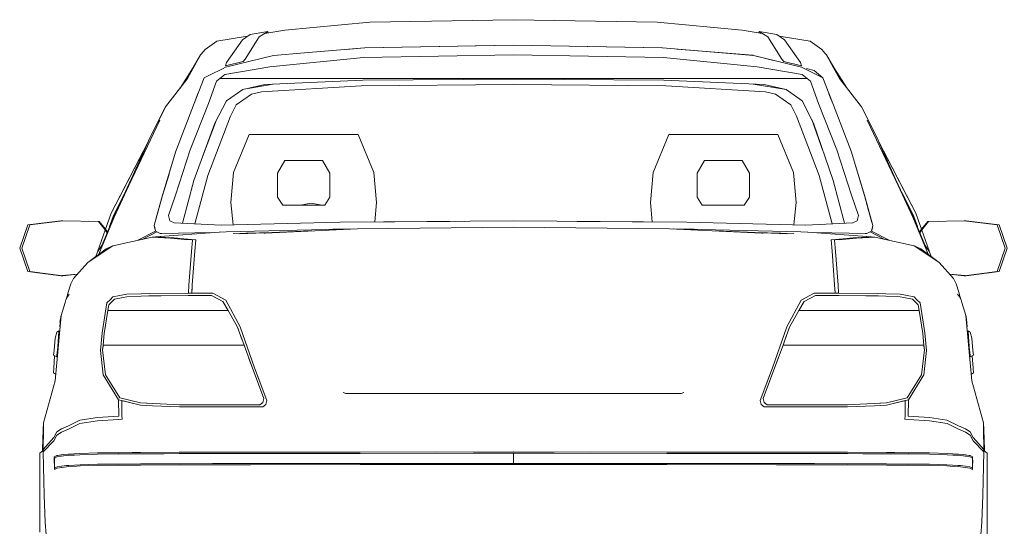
# Model space of a CAD drawing. Header units: metres. Extents: x 668617 to 675126, y 2286318 to 2293677.
# Drawn here: x 672143.717 to 672145.59, y 2287836.994 to 2287837.956 of the extents above; entities that cross this region are included whole.
import ezdxf

# ---------------------------------------------------------------- set-up
doc = ezdxf.new("R2010")
doc.units = ezdxf.units.M
doc.header["$MEASUREMENT"] = 0
doc.layers.add('29-AMBIENTACION', color=252, linetype='Continuous', lineweight=0)
doc.layers.add('DMTG_SECCIONES_VIALES', color=250, linetype='Continuous')

# ---------------------------------------------------------------- blocks, each defined once
blk = doc.blocks.new('A$C1159671A')
at = {"layer": '29-AMBIENTACION'}
for p, q in [((0.5025, 1.4273), (0.6638, 1.4422)), ((0.9362, 1.4471), (0.6638, 1.4422)), ((0.9362, 1.4471), (1.2086, 1.4422)), ((1.3699, 1.4273), (1.2086, 1.4422)), ((0.4703, 1.4247), (0.437, 1.4194)), ((0.4703, 1.4247), (0.4542, 1.4145)), ((0.4648, 1.4213), (0.5025, 1.4273)), ((0.471, 1.4223), (0.4703, 1.4247)), ((1.4076, 1.4213), (1.3699, 1.4273)), ((1.4014, 1.4223), (1.4021, 1.4247)), ((1.4021, 1.4247), (1.4354, 1.4194)), ((1.4021, 1.4247), (1.4182, 1.4145)), ((0.3737, 1.4066), (0.3517, 1.3906)), ((0.3737, 1.4066), (0.4321, 1.416)), ((0.392, 1.3659), (0.4226, 1.4093)), ((0.4226, 1.4093), (0.437, 1.4194)), ((0.4542, 1.4145), (0.4273, 1.3723)), ((1.4182, 1.4145), (1.4451, 1.3723)), ((1.4498, 1.4093), (1.4354, 1.4194)), ((1.4987, 1.4066), (1.4402, 1.416)), ((1.4804, 1.3659), (1.4498, 1.4093)), ((1.4987, 1.4066), (1.5207, 1.3906)), ((0.3517, 1.3906), (0.3442, 1.3819)), ((0.54, 1.3843), (0.6538, 1.3938)), ((0.6189, 1.3909), (0.6538, 1.3939)), ((0.9362, 1.3986), (0.6538, 1.3939)), ((0.7966, 1.3963), (0.6538, 1.3938)), ((0.6542, 1.3939), (0.6545, 1.3939)), ((0.9362, 1.3987), (0.6545, 1.3939)), ((0.9362, 1.3986), (0.8638, 1.3974)), ((0.9362, 1.3987), (1.2179, 1.3939)), ((0.9362, 1.3986), (1.2186, 1.3939)), ((0.9362, 1.3986), (1.0071, 1.3974)), ((1.0757, 1.3963), (1.2186, 1.3938)), ((1.2182, 1.3939), (1.2179, 1.3939)), ((1.3912, 1.3794), (1.2186, 1.3939)), ((1.3912, 1.3794), (1.2186, 1.3938)), ((1.3899, 1.3798), (1.246, 1.3916)), ((1.5207, 1.3906), (1.527, 1.3833)), ((1.5207, 1.3906), (1.5207, 1.3906)), ((0.318, 1.3355), (0.3428, 1.3803)), ((0.3286, 1.3563), (0.3428, 1.3803)), ((0.3442, 1.3819), (0.3428, 1.3803)), ((0.3903, 1.357), (0.4812, 1.3794)), ((0.4236, 1.3678), (0.3903, 1.3596)), ((0.4273, 1.3723), (0.4236, 1.3678)), ((0.4744, 1.3576), (0.6516, 1.3755)), ((0.4812, 1.3794), (0.54, 1.3843)), ((0.4812, 1.3794), (0.4812, 1.3794)), ((0.9362, 1.3808), (0.6516, 1.3755)), ((0.9362, 1.3808), (0.6516, 1.3755)), ((0.6516, 1.3755), (0.6516, 1.3755)), ((0.9362, 1.3808), (1.2208, 1.3755)), ((0.9362, 1.3808), (1.2208, 1.3755)), ((1.398, 1.3576), (1.2208, 1.3755)), ((1.2208, 1.3755), (1.2208, 1.3755)), ((1.3907, 1.3795), (1.3899, 1.3798)), ((1.3912, 1.3794), (1.4796, 1.3576)), ((1.3969, 1.378), (1.4293, 1.37)), ((1.4451, 1.3723), (1.4488, 1.3678)), ((1.4488, 1.3678), (1.4821, 1.3596)), ((1.5254, 1.3852), (1.5282, 1.3819)), ((1.5282, 1.3819), (1.5296, 1.3803)), ((1.5438, 1.3563), (1.5296, 1.3803)), ((1.543, 1.3561), (1.5296, 1.3803)), ((0.3286, 1.3563), (0.3041, 1.3176)), ((0.3286, 1.3563), (0.3122, 1.3281)), ((0.3598, 1.342), (0.3857, 1.3548)), ((0.3857, 1.3548), (0.3903, 1.357)), ((0.3857, 1.3548), (0.3857, 1.3548)), ((0.3857, 1.3548), (0.3857, 1.3548)), ((0.3857, 1.3548), (0.3857, 1.3548)), ((0.3889, 1.3435), (0.4744, 1.3576)), ((0.3903, 1.3596), (0.392, 1.3659)), ((0.3903, 1.357), (0.3903, 1.357)), ((0.4744, 1.3576), (0.4744, 1.3576)), ((1.4834, 1.3435), (1.398, 1.3576)), ((1.398, 1.3576), (1.398, 1.3576)), ((1.4821, 1.357), (1.4796, 1.3576)), ((1.4821, 1.3596), (1.4804, 1.3659)), ((1.5229, 1.3369), (1.4821, 1.357)), ((1.4821, 1.357), (1.4821, 1.357)), ((1.4821, 1.357), (1.4821, 1.357)), ((1.4821, 1.357), (1.4821, 1.357)), ((1.4916, 1.3547), (1.5062, 1.3511)), ((1.5062, 1.3511), (1.5229, 1.3369)), ((1.5432, 1.3557), (1.543, 1.3561)), ((1.5438, 1.3546), (1.5432, 1.3557)), ((1.5438, 1.3563), (1.5682, 1.3177)), ((1.5438, 1.3563), (1.5602, 1.3281)), ((1.5544, 1.3355), (1.5438, 1.3546)), ((0.2763, 1.2817), (0.318, 1.3355)), ((0.318, 1.3355), (0.318, 1.3355)), ((0.3495, 1.3369), (0.3295, 1.2848)), ((0.3495, 1.3369), (0.3483, 1.3337)), ((0.3495, 1.3369), (0.3598, 1.342)), ((0.3495, 1.3369), (0.3495, 1.3369)), ((0.373, 1.3306), (0.3579, 1.2884)), ((0.373, 1.3305), (0.3579, 1.2884)), ((0.3598, 1.342), (0.3598, 1.342)), ((0.3598, 1.342), (0.3598, 1.342)), ((0.3612, 1.3427), (0.3612, 1.3427)), ((0.3889, 1.3435), (0.373, 1.3306)), ((0.3889, 1.3434), (0.373, 1.3305)), ((0.3791, 1.3355), (0.9362, 1.3355)), ((0.3889, 1.3434), (0.3889, 1.3434)), ((0.6508, 1.3322), (0.465, 1.3242)), ((0.6508, 1.3322), (0.9362, 1.3343)), ((0.9362, 1.3355), (1.4933, 1.3355)), ((1.2215, 1.3322), (0.9362, 1.3343)), ((1.2215, 1.3322), (1.4113, 1.3242)), ((1.4834, 1.3435), (1.4994, 1.3306)), ((1.4835, 1.3434), (1.4834, 1.3434)), ((1.4835, 1.3434), (1.4994, 1.3305)), ((1.4994, 1.3306), (1.5145, 1.2884)), ((1.4994, 1.3305), (1.5145, 1.2884)), ((1.5229, 1.3369), (1.5429, 1.2848)), ((1.5961, 1.2817), (1.5544, 1.3355)), ((1.5544, 1.3355), (1.5544, 1.3355)), ((0.4228, 1.3145), (0.3923, 1.2934)), ((0.465, 1.3242), (0.4228, 1.3145)), ((0.4332, 1.3169), (0.4806, 1.3249)), ((0.4582, 1.3101), (0.6472, 1.322)), ((0.9362, 1.3243), (0.6472, 1.322)), ((0.6472, 1.322), (0.6472, 1.322)), ((0.6472, 1.322), (0.6472, 1.322)), ((0.9362, 1.3243), (1.2251, 1.322)), ((1.4141, 1.3101), (1.2251, 1.322)), ((1.2251, 1.322), (1.2252, 1.322)), ((1.2252, 1.322), (1.2252, 1.322)), ((1.4531, 1.3145), (1.3907, 1.3251)), ((1.4113, 1.3242), (1.4532, 1.3145)), ((1.4532, 1.3145), (1.4833, 1.2934)), ((0.3386, 1.3083), (0.3297, 1.2848)), ((0.3699, 1.2512), (0.3923, 1.2934)), ((0.3923, 1.2934), (0.3923, 1.2934)), ((0.4106, 1.2857), (0.4395, 1.3058)), ((0.4106, 1.2857), (0.4395, 1.3058)), ((0.4395, 1.3058), (0.4582, 1.3101)), ((0.4395, 1.3058), (0.4582, 1.3101)), ((0.4395, 1.3058), (0.4395, 1.3058)), ((0.4583, 1.3101), (0.4582, 1.3101)), ((1.4329, 1.3058), (1.4141, 1.3101)), ((1.4329, 1.3058), (1.4141, 1.3101)), ((1.4141, 1.3101), (1.4141, 1.3101)), ((1.4618, 1.2857), (1.4329, 1.3058)), ((1.4618, 1.2857), (1.4329, 1.3058)), ((1.4329, 1.3058), (1.4329, 1.3058)), ((1.5049, 1.2512), (1.4833, 1.2934)), ((1.4833, 1.2934), (1.4833, 1.2934)), ((1.5344, 1.3065), (1.5427, 1.2848)), ((1.5368, 1.3003), (1.5427, 1.2848)), ((0.2476, 1.2242), (0.2763, 1.2817)), ((0.2476, 1.2242), (0.2755, 1.2801)), ((0.2763, 1.2817), (0.2763, 1.2817)), ((0.2975, 1.2013), (0.3297, 1.2848)), ((0.3579, 1.2884), (0.3229, 1.2005)), ((0.3295, 1.2848), (0.3295, 1.2847)), ((0.4106, 1.2857), (0.3994, 1.2644)), ((0.4106, 1.2857), (0.3994, 1.2644)), ((1.4618, 1.2857), (1.473, 1.2644)), ((1.4618, 1.2857), (1.473, 1.2644)), ((1.5145, 1.2884), (1.5495, 1.2005)), ((1.5762, 1.198), (1.5427, 1.2848)), ((1.5762, 1.198), (1.5427, 1.2848)), ((1.5427, 1.2847), (1.5427, 1.2848)), ((1.5429, 1.2848), (1.5429, 1.2847)), ((1.6248, 1.2242), (1.5961, 1.2817)), ((1.6248, 1.2242), (1.5961, 1.2817)), ((0.207, 1.133), (0.2659, 1.2568)), ((0.2659, 1.2568), (0.2659, 1.2568)), ((0.3463, 1.1871), (0.3732, 1.2574)), ((0.3994, 1.2644), (0.3567, 1.1519)), ((0.3994, 1.2644), (0.3567, 1.1519)), ((0.3994, 1.2644), (0.3994, 1.2644)), ((1.473, 1.2644), (1.5157, 1.1519)), ((1.473, 1.2644), (1.5157, 1.1519)), ((1.473, 1.2644), (1.473, 1.2644)), ((1.5197, 1.2074), (1.5016, 1.2576)), ((1.5016, 1.2576), (1.5016, 1.2576)), ((1.6654, 1.133), (1.6065, 1.2568)), ((1.6065, 1.2568), (1.6065, 1.2568)), ((0.3298, 1.1422), (0.3698, 1.2511)), ((0.3698, 1.2511), (0.3699, 1.2512)), ((1.5425, 1.1422), (1.5049, 1.2512)), ((0.2476, 1.2242), (0.2091, 1.1375)), ((0.2476, 1.2242), (0.2094, 1.1381)), ((0.2115, 1.1445), (0.2476, 1.2242)), ((0.4054, 1.1575), (0.4351, 1.2295)), ((0.4351, 1.2295), (0.6419, 1.2295)), ((0.6419, 1.2295), (0.6716, 1.1575)), ((1.2008, 1.1575), (1.2305, 1.2295)), ((1.2305, 1.2295), (1.4373, 1.2295)), ((1.4373, 1.2295), (1.467, 1.1575)), ((1.6248, 1.2242), (1.6567, 1.1523)), ((1.6248, 1.2242), (1.663, 1.1381)), ((1.6248, 1.2242), (1.6633, 1.1375)), ((1.6608, 1.1445), (1.6248, 1.2241)), ((0.2436, 1.2155), (0.1732, 1.0803)), ((0.2433, 1.2147), (0.212, 1.1547)), ((0.2434, 1.215), (0.2222, 1.1742)), ((0.2433, 1.2148), (0.2433, 1.2147)), ((0.2951, 1.1147), (0.3229, 1.2005)), ((0.2952, 1.1147), (0.3229, 1.2005)), ((0.2975, 1.2013), (0.2962, 1.198)), ((1.5221, 1.2006), (1.5197, 1.2074)), ((1.5772, 1.1147), (1.5495, 1.2005)), ((1.5772, 1.1147), (1.5495, 1.2005)), ((1.6287, 1.2155), (1.6992, 1.0803)), ((1.6289, 1.215), (1.6502, 1.1742)), ((1.6291, 1.2148), (1.6291, 1.2147)), ((1.6291, 1.2147), (1.6604, 1.1547)), ((0.2705, 1.114), (0.2962, 1.198)), ((0.2713, 1.1164), (0.2962, 1.198)), ((0.2962, 1.198), (0.2962, 1.198)), ((0.5027, 1.18), (0.4888, 1.1562)), ((0.5027, 1.18), (0.5743, 1.18)), ((0.5882, 1.1562), (0.5743, 1.18)), ((1.2842, 1.1562), (1.2981, 1.18)), ((1.2981, 1.18), (1.3697, 1.18)), ((1.3836, 1.1562), (1.3697, 1.18)), ((1.6019, 1.114), (1.5762, 1.198)), ((1.6019, 1.114), (1.5762, 1.198)), ((1.5762, 1.198), (1.5762, 1.198)), ((1.6018, 1.1141), (1.5782, 1.1913)), ((0.2217, 1.1659), (0.2214, 1.1653)), ((0.2217, 1.1659), (0.2218, 1.1661)), ((1.6507, 1.1658), (1.6506, 1.166)), ((1.6507, 1.1658), (1.651, 1.1653)), ((0.2118, 1.1543), (0.1731, 1.0801)), ((0.2115, 1.1445), (0.1782, 1.0734)), ((0.212, 1.1547), (0.2118, 1.1543)), ((0.2834, 1.1541), (0.2705, 1.114)), ((0.2826, 1.1534), (0.2829, 1.1545)), ((0.3299, 1.1423), (0.3084, 1.0611)), ((0.3298, 1.1422), (0.3298, 1.1422)), ((0.3321, 1.0599), (0.3567, 1.1519)), ((0.3322, 1.0599), (0.3567, 1.1519)), ((0.4054, 1.1575), (0.4004, 1.1007)), ((0.4888, 1.1562), (0.4888, 1.1104)), ((0.5882, 1.1562), (0.5882, 1.1104)), ((0.6716, 1.1575), (0.6766, 1.1007)), ((1.2008, 1.1575), (1.1958, 1.1007)), ((1.2842, 1.1104), (1.2842, 1.1562)), ((1.3836, 1.1104), (1.3836, 1.1562)), ((1.472, 1.1007), (1.467, 1.1575)), ((1.5402, 1.0599), (1.5157, 1.1519)), ((1.5402, 1.0599), (1.5157, 1.1519)), ((1.5425, 1.1422), (1.5425, 1.1423)), ((1.564, 1.0611), (1.5425, 1.1422)), ((1.5425, 1.1422), (1.5425, 1.1422)), ((1.6604, 1.1547), (1.6606, 1.1543)), ((1.6606, 1.1543), (1.6993, 1.0801)), ((1.6608, 1.1445), (1.6942, 1.0734)), ((0.207, 1.133), (0.1792, 1.0728)), ((0.2102, 1.1399), (0.2103, 1.1402)), ((0.2106, 1.1409), (0.2105, 1.1406)), ((1.6618, 1.1409), (1.6619, 1.1406)), ((1.6622, 1.1399), (1.6621, 1.1402)), ((1.6654, 1.133), (1.6932, 1.0728)), ((0.1994, 1.1186), (0.1769, 1.074)), ((0.1769, 1.074), (0.1988, 1.1174)), ((0.255, 1.0568), (0.2706, 1.1141)), ((0.2705, 1.114), (0.255, 1.0567)), ((0.2589, 1.0713), (0.2705, 1.114)), ((0.2706, 1.1141), (0.2712, 1.1163)), ((0.2951, 1.1147), (0.2822, 1.0756)), ((0.2952, 1.1147), (0.2822, 1.0756)), ((0.4987, 1.0955), (0.4888, 1.1104)), ((0.5882, 1.1104), (0.5783, 1.0955)), ((1.2842, 1.1104), (1.2941, 1.0955)), ((1.3836, 1.1104), (1.3737, 1.0955)), ((1.5772, 1.1147), (1.5902, 1.0756)), ((1.5772, 1.1147), (1.5902, 1.0756)), ((1.6174, 1.0568), (1.6018, 1.1141)), ((1.6019, 1.114), (1.6096, 1.0853)), ((1.6019, 1.114), (1.6158, 1.0628)), ((1.673, 1.1186), (1.6955, 1.074)), ((1.6955, 1.074), (1.6736, 1.1174)), ((0.1761, 1.071), (0.1903, 1.0993)), ((0.4004, 1.1007), (0.4045, 1.0582)), ((0.4987, 1.0955), (0.5783, 1.0955)), ((0.5525, 1.0991), (0.5325, 1.0955)), ((0.5525, 1.0991), (0.5725, 1.0955)), ((0.6731, 1.0638), (0.6766, 1.1007)), ((1.1958, 1.1007), (1.1993, 1.0638)), ((1.2941, 1.0955), (1.3737, 1.0955)), ((1.4679, 1.0582), (1.472, 1.1007)), ((1.6963, 1.071), (1.6821, 1.0993)), ((0.1473, 1.0069), (0.1731, 1.0801)), ((0.1475, 1.0072), (0.1733, 1.0803)), ((0.1502, 1.0024), (0.1792, 1.0728)), ((0.1611, 1.0322), (0.1782, 1.0734)), ((0.1769, 1.074), (0.1703, 1.0544)), ((0.1769, 1.074), (0.1704, 1.0548)), ((0.1754, 1.0685), (0.1727, 1.0603)), ((0.1731, 1.0801), (0.1731, 1.0801)), ((0.1732, 1.0803), (0.1732, 1.0803)), ((0.1742, 1.0652), (0.1761, 1.071)), ((0.1822, 1.0819), (0.1754, 1.0685)), ((0.1761, 1.071), (0.1761, 1.071)), ((0.1812, 1.0771), (0.1792, 1.0728)), ((0.1822, 1.0819), (0.1823, 1.0821)), ((0.2844, 1.0658), (0.2822, 1.0756)), ((1.588, 1.0658), (1.5902, 1.0756)), ((1.6902, 1.0819), (1.6901, 1.0821)), ((1.6902, 1.0819), (1.6969, 1.0685)), ((1.6932, 1.0728), (1.6912, 1.0771)), ((1.6932, 1.0728), (1.7222, 1.0024)), ((1.7113, 1.0322), (1.6942, 1.0734)), ((1.6955, 1.074), (1.7021, 1.0544)), ((1.6955, 1.074), (1.7019, 1.0548)), ((1.6963, 1.071), (1.6963, 1.071)), ((1.6982, 1.0652), (1.6963, 1.071)), ((1.6969, 1.0685), (1.6997, 1.0603)), ((1.7249, 1.0072), (1.6991, 1.0803)), ((1.6992, 1.0803), (1.6992, 1.0803)), ((1.7251, 1.0069), (1.6993, 1.0801)), ((1.6993, 1.0801), (1.6993, 1.0801)), ((0.0155, 1.0581), (0, 1.0137)), ((0.0194, 1.0581), (0.0038, 1.0138)), ((0.0194, 1.0581), (0.0038, 1.0137)), ((0.0778, 1.066), (0.0155, 1.0581)), ((0.0817, 1.066), (0.0194, 1.0581)), ((0.0817, 1.066), (0.0778, 1.066)), ((0.1492, 1.0646), (0.0817, 1.066)), ((0.0817, 1.066), (0.0817, 1.066)), ((0.1311, 1.065), (0.1506, 1.0646)), ((0.1492, 1.0646), (0.162, 1.0485)), ((0.1492, 1.0646), (0.162, 1.0485)), ((0.1492, 1.0646), (0.1492, 1.0646)), ((0.1506, 1.0646), (0.1624, 1.0497)), ((0.1625, 1.0497), (0.1661, 1.0451)), ((0.1717, 1.0579), (0.174, 1.0646)), ((0.1727, 1.0602), (0.1727, 1.0603)), ((0.174, 1.0646), (0.1742, 1.0652)), ((0.2573, 1.046), (0.255, 1.0568)), ((0.255, 1.0567), (0.2572, 1.0459)), ((0.2572, 1.0459), (0.2552, 1.0555)), ((0.2572, 1.0459), (0.2552, 1.0555)), ((0.2844, 1.0658), (0.2929, 1.0618)), ((0.2844, 1.0658), (0.2929, 1.0618)), ((0.2929, 1.0618), (0.3816, 1.0576)), ((0.2929, 1.0618), (0.2929, 1.0618)), ((0.6076, 1.0633), (0.3816, 1.0576)), ((0.6076, 1.0633), (0.3817, 1.0576)), ((0.3917, 1.0446), (0.6068, 1.0502)), ((0.6402, 1.0507), (0.4653, 1.0424)), ((0.6063, 1.0502), (0.5938, 1.0498)), ((0.6067, 1.0502), (0.6051, 1.0501)), ((0.6325, 1.0503), (0.6063, 1.0502)), ((0.6067, 1.0502), (0.6063, 1.0502)), ((0.6067, 1.0502), (0.6063, 1.0502)), ((0.6067, 1.0502), (0.632, 1.0503)), ((0.6068, 1.0502), (0.6067, 1.0502)), ((0.9362, 1.0656), (0.6076, 1.0633)), ((0.8157, 1.0647), (0.6076, 1.0633)), ((0.6094, 1.0502), (0.6112, 1.0502)), ((0.6321, 1.0503), (0.632, 1.0503)), ((0.9362, 1.0534), (0.6402, 1.0507)), ((0.9362, 1.0656), (1.2648, 1.0633)), ((0.9362, 1.0534), (1.2322, 1.0507)), ((1.0567, 1.0647), (1.2648, 1.0633)), ((1.2322, 1.0507), (1.407, 1.0424)), ((1.2398, 1.0503), (1.2661, 1.0502)), ((1.2403, 1.0503), (1.2404, 1.0503)), ((1.2404, 1.0503), (1.2656, 1.0502)), ((1.2611, 1.0502), (1.263, 1.0502)), ((1.2648, 1.0633), (1.4907, 1.0576)), ((1.2648, 1.0633), (1.4907, 1.0576)), ((1.4807, 1.0446), (1.2656, 1.0502)), ((1.2661, 1.0502), (1.2656, 1.0502)), ((1.2672, 1.0501), (1.2656, 1.0502)), ((1.2656, 1.0502), (1.2656, 1.0502)), ((1.2661, 1.0502), (1.2788, 1.0498)), ((1.5795, 1.0618), (1.4907, 1.0576)), ((1.588, 1.0658), (1.5795, 1.0618)), ((1.588, 1.0658), (1.5795, 1.0618)), ((1.5795, 1.0618), (1.5795, 1.0618)), ((1.6151, 1.0459), (1.616, 1.0501)), ((1.616, 1.0501), (1.6151, 1.0459)), ((1.6174, 1.0567), (1.6152, 1.0459)), ((1.616, 1.0501), (1.6174, 1.0568)), ((1.6174, 1.0568), (1.6174, 1.0567)), ((1.6984, 1.0646), (1.6982, 1.0652)), ((1.7007, 1.0579), (1.6984, 1.0646)), ((1.6997, 1.0602), (1.6997, 1.0603)), ((1.7099, 1.0497), (1.7063, 1.0451)), ((1.7218, 1.0646), (1.71, 1.0497)), ((1.7232, 1.0646), (1.7104, 1.0485)), ((1.7232, 1.0646), (1.7104, 1.0485)), ((1.7413, 1.065), (1.7218, 1.0646)), ((1.7232, 1.0646), (1.7907, 1.066)), ((1.7232, 1.0646), (1.7232, 1.0646)), ((1.7907, 1.066), (1.853, 1.0581)), ((1.7907, 1.066), (1.7946, 1.066)), ((1.7907, 1.066), (1.7907, 1.066)), ((1.7946, 1.066), (1.8568, 1.0581)), ((1.853, 1.0581), (1.8686, 1.0138)), ((1.853, 1.0581), (1.8686, 1.0137)), ((1.8568, 1.0581), (1.8724, 1.0137)), ((0.1502, 1.0024), (0.1647, 1.0377)), ((0.1611, 1.0322), (0.1556, 1.0191)), ((0.162, 1.0485), (0.1647, 1.0451)), ((0.162, 1.0484), (0.1647, 1.0451)), ((0.1647, 1.0451), (0.1652, 1.0422)), ((0.1647, 1.0451), (0.1652, 1.0422)), ((0.1661, 1.0451), (0.1662, 1.0447)), ((0.251, 1.035), (0.1766, 1.018)), ((0.2572, 1.0459), (0.2229, 1.0286)), ((0.2319, 1.0306), (0.2597, 1.0447)), ((0.2597, 1.0447), (0.2319, 1.0306)), ((0.251, 1.035), (0.2574, 1.0356)), ((0.251, 1.035), (0.2858, 1.0327)), ((0.2661, 1.0416), (0.2572, 1.0459)), ((0.2572, 1.0459), (0.2661, 1.0416)), ((0.2597, 1.0447), (0.2572, 1.0459)), ((0.2572, 1.0459), (0.2572, 1.0459)), ((0.2661, 1.0416), (0.2573, 1.046)), ((0.2574, 1.0356), (0.3784, 1.0442)), ((0.2871, 1.0337), (0.2574, 1.0356)), ((0.2597, 1.0447), (0.266, 1.0416)), ((0.2661, 1.0416), (0.266, 1.0416)), ((0.2696, 1.0417), (0.2661, 1.0416)), ((0.2696, 1.0417), (0.3634, 1.0436)), ((0.2921, 1.0334), (0.2818, 1.034)), ((0.2858, 1.0327), (0.3122, 1.0305)), ((0.2858, 1.0327), (0.2858, 1.0327)), ((0.2991, 1.0328), (0.2921, 1.0334)), ((0.3185, 1.0312), (0.2964, 1.033)), ((0.3122, 1.0305), (0.326, 1.0294)), ((0.3324, 1.03), (0.3185, 1.0312)), ((0.3322, 1.0082), (0.3338, 1.0299)), ((0.3338, 1.0299), (0.3324, 1.03)), ((0.3784, 1.0442), (0.3779, 1.0442)), ((0.3786, 1.0442), (0.3784, 1.0442)), ((0.3784, 1.0442), (0.3784, 1.0442)), ((0.3917, 1.0446), (0.3786, 1.0442)), ((0.4794, 1.0436), (0.4044, 1.0417)), ((0.5535, 1.0466), (0.4175, 1.0411)), ((0.4653, 1.0424), (0.4633, 1.0422)), ((1.3189, 1.0466), (1.4549, 1.0411)), ((1.393, 1.0436), (1.468, 1.0417)), ((1.407, 1.0424), (1.409, 1.0422)), ((1.469, 1.0417), (1.469, 1.0417)), ((1.4807, 1.0446), (1.4938, 1.0442)), ((1.494, 1.0442), (1.4938, 1.0442)), ((1.6149, 1.0356), (1.494, 1.0442)), ((1.4944, 1.0442), (1.494, 1.0442)), ((1.494, 1.0442), (1.494, 1.0442)), ((1.6063, 1.0416), (1.5064, 1.0436)), ((1.5385, 1.0299), (1.54, 1.03)), ((1.5402, 1.0082), (1.5385, 1.0299)), ((1.54, 1.03), (1.5539, 1.0312)), ((1.5602, 1.0305), (1.5464, 1.0294)), ((1.5539, 1.0312), (1.576, 1.033)), ((1.5866, 1.0327), (1.5602, 1.0305)), ((1.5733, 1.0328), (1.5802, 1.0334)), ((1.5802, 1.0334), (1.5906, 1.034)), ((1.5852, 1.0337), (1.615, 1.0356)), ((1.6214, 1.035), (1.5866, 1.0327)), ((1.5866, 1.0327), (1.5866, 1.0327)), ((1.6063, 1.0416), (1.6027, 1.0417)), ((1.6063, 1.0416), (1.6151, 1.046)), ((1.6063, 1.0416), (1.6151, 1.0459)), ((1.6151, 1.0459), (1.6063, 1.0416)), ((1.6127, 1.0447), (1.6063, 1.0416)), ((1.6063, 1.0416), (1.6063, 1.0416)), ((1.6127, 1.0447), (1.6152, 1.0459)), ((1.6404, 1.0306), (1.6127, 1.0447)), ((1.6127, 1.0447), (1.6404, 1.0306)), ((1.6214, 1.035), (1.615, 1.0356)), ((1.6152, 1.0459), (1.6495, 1.0286)), ((1.6152, 1.0459), (1.6152, 1.0459)), ((1.6214, 1.035), (1.6958, 1.018)), ((1.7063, 1.0451), (1.7061, 1.0447)), ((1.7077, 1.0451), (1.7072, 1.0422)), ((1.7077, 1.0451), (1.7072, 1.0422)), ((1.7222, 1.0024), (1.7076, 1.0377)), ((1.7103, 1.0485), (1.7077, 1.0451)), ((1.7103, 1.0484), (1.7077, 1.0451)), ((1.7113, 1.0322), (1.7168, 1.0191)), ((0.0155, 0.9694), (0, 1.0137)), ((0.0194, 0.9694), (0.0038, 1.0138)), ((0.0194, 0.9694), (0.0038, 1.0137)), ((0.1293, 0.9867), (0.1641, 1.0129)), ((0.1393, 0.9939), (0.1766, 1.018)), ((0.1556, 1.0191), (0.1473, 1.0069)), ((0.1766, 1.018), (0.1641, 1.0129)), ((0.3275, 1.0292), (0.3258, 1.0075)), ((0.326, 1.0294), (0.3275, 1.0292)), ((1.5464, 1.0294), (1.5449, 1.0292)), ((1.5449, 1.0292), (1.5466, 1.0075)), ((1.7331, 0.9939), (1.6958, 1.018)), ((1.6958, 1.018), (1.7083, 1.0129)), ((1.7431, 0.9867), (1.7083, 1.0129)), ((1.7168, 1.0191), (1.7251, 1.0069)), ((1.853, 0.9694), (1.8686, 1.0138)), ((1.853, 0.9694), (1.8686, 1.0137)), ((1.8568, 0.9694), (1.8724, 1.0137)), ((0.1293, 0.9867), (0.1393, 0.9939)), ((0.1441, 0.9978), (0.1473, 1.0069)), ((0.3258, 1.0075), (0.3209, 0.9439)), ((0.3272, 0.9445), (0.3322, 1.0082)), ((1.5451, 0.9445), (1.5402, 1.0082)), ((1.5466, 1.0075), (1.5515, 0.9439)), ((1.7283, 0.9978), (1.7251, 1.0069)), ((1.7431, 0.9867), (1.7331, 0.9939)), ((0.102, 0.9566), (0.1293, 0.9867)), ((1.7704, 0.9566), (1.7431, 0.9867)), ((0.0778, 0.9616), (0.0155, 0.9694)), ((0.0817, 0.9616), (0.0194, 0.9694)), ((0.0817, 0.9616), (0.0778, 0.9616)), ((0.08, 0.9618), (0.1094, 0.9647)), ((0.1091, 0.9644), (0.0817, 0.9616)), ((0.0817, 0.9616), (0.0817, 0.9616)), ((0.097, 0.9465), (0.102, 0.9566)), ((0.1, 0.9635), (0.109, 0.9643)), ((0.1091, 0.9644), (0.1091, 0.9644)), ((1.7924, 0.9618), (1.763, 0.9647)), ((1.7632, 0.9644), (1.7907, 0.9616)), ((1.7632, 0.9644), (1.7632, 0.9644)), ((1.7724, 0.9635), (1.7634, 0.9643)), ((1.7754, 0.9465), (1.7704, 0.9566)), ((1.7907, 0.9616), (1.853, 0.9694)), ((1.7907, 0.9616), (1.7946, 0.9616)), ((1.7907, 0.9616), (1.7907, 0.9616)), ((1.7946, 0.9616), (1.8568, 0.9694)), ((0.0921, 0.9307), (0.097, 0.9465)), ((0.3209, 0.9439), (0.3197, 0.9284)), ((0.3272, 0.9445), (0.3262, 0.9284)), ((0.3262, 0.9284), (0.3269, 0.9385)), ((1.5451, 0.9445), (1.5462, 0.9284)), ((1.5462, 0.9284), (1.5455, 0.9385)), ((1.5515, 0.9439), (1.5527, 0.9284)), ((1.7803, 0.9307), (1.7754, 0.9465)), ((0.0875, 0.9158), (0.0904, 0.9215)), ((0.0879, 0.9165), (0.0904, 0.9248)), ((0.0904, 0.9244), (0.0882, 0.9172)), ((0.0902, 0.9212), (0.0904, 0.9244)), ((0.094, 0.9265), (0.0904, 0.9215)), ((0.0904, 0.9248), (0.0906, 0.9258)), ((0.0904, 0.9248), (0.0904, 0.9247)), ((0.0904, 0.9248), (0.0904, 0.9248)), ((0.0904, 0.9247), (0.0907, 0.9219)), ((0.0906, 0.9219), (0.0904, 0.9244)), ((0.0906, 0.9258), (0.0921, 0.9307)), ((0.1718, 0.9166), (0.1767, 0.9215)), ((0.1767, 0.9215), (0.1899, 0.9241)), ((0.1767, 0.9215), (0.1767, 0.9215)), ((0.1798, 0.9174), (0.1962, 0.9205)), ((0.1899, 0.9241), (0.1931, 0.9247)), ((0.1899, 0.9241), (0.1899, 0.9241)), ((0.1931, 0.9247), (0.2032, 0.9267)), ((0.1962, 0.9205), (0.2028, 0.9218)), ((0.2028, 0.9218), (0.2301, 0.9227)), ((0.2032, 0.9267), (0.2302, 0.9273)), ((0.2301, 0.9227), (0.2448, 0.9232)), ((0.2302, 0.9273), (0.2451, 0.9276)), ((0.2679, 0.9234), (0.2448, 0.9232)), ((0.2448, 0.9232), (0.2448, 0.9232)), ((0.3197, 0.9284), (0.2451, 0.9276)), ((0.2451, 0.9276), (0.2451, 0.9276)), ((0.3193, 0.9239), (0.2679, 0.9234)), ((0.3194, 0.9239), (0.3193, 0.9239)), ((0.3635, 0.9243), (0.3194, 0.9239)), ((0.3634, 0.9243), (0.3194, 0.9239)), ((0.3661, 0.9288), (0.3197, 0.9284)), ((0.3197, 0.9284), (0.3262, 0.9284)), ((0.3661, 0.9288), (0.3262, 0.9284)), ((0.3852, 0.9129), (0.3634, 0.9243)), ((0.3852, 0.9129), (0.3635, 0.9243)), ((0.3905, 0.915), (0.3661, 0.9288)), ((0.3895, 0.9156), (0.3661, 0.9288)), ((1.4819, 0.915), (1.5063, 0.9288)), ((1.4828, 0.9156), (1.5063, 0.9288)), ((1.4872, 0.9129), (1.5089, 0.9243)), ((1.4872, 0.9129), (1.5089, 0.9243)), ((1.5063, 0.9288), (1.5462, 0.9284)), ((1.5063, 0.9288), (1.5527, 0.9284)), ((1.5089, 0.9243), (1.553, 0.9239)), ((1.5089, 0.9243), (1.553, 0.9239)), ((1.5527, 0.9284), (1.5462, 0.9284)), ((1.5527, 0.9284), (1.6273, 0.9276)), ((1.553, 0.9239), (1.5531, 0.9239)), ((1.5531, 0.9239), (1.6045, 0.9234)), ((1.6045, 0.9234), (1.6276, 0.9232)), ((1.6422, 0.9273), (1.6273, 0.9276)), ((1.6273, 0.9276), (1.6273, 0.9276)), ((1.6423, 0.9227), (1.6276, 0.9232)), ((1.6276, 0.9232), (1.6276, 0.9232)), ((1.6692, 0.9267), (1.6422, 0.9273)), ((1.6695, 0.9218), (1.6423, 0.9227)), ((1.6793, 0.9247), (1.6692, 0.9267)), ((1.6761, 0.9205), (1.6695, 0.9218)), ((1.6926, 0.9174), (1.6761, 0.9205)), ((1.6824, 0.9241), (1.6793, 0.9247)), ((1.6956, 0.9215), (1.6824, 0.9241)), ((1.6824, 0.9241), (1.6824, 0.9241)), ((1.7005, 0.9166), (1.6956, 0.9215)), ((1.6956, 0.9215), (1.6956, 0.9215)), ((1.7783, 0.9265), (1.782, 0.9215)), ((1.7818, 0.9258), (1.7803, 0.9307)), ((1.782, 0.9247), (1.7817, 0.9219)), ((1.7817, 0.9219), (1.782, 0.9244)), ((1.782, 0.9248), (1.7818, 0.9258)), ((1.7845, 0.9165), (1.782, 0.9248)), ((1.782, 0.9248), (1.782, 0.9247)), ((1.782, 0.9248), (1.782, 0.9248)), ((1.7822, 0.9212), (1.782, 0.9244)), ((1.782, 0.9244), (1.7842, 0.9172)), ((1.7849, 0.9158), (1.782, 0.9215)), ((0.086, 0.9109), (0.0783, 0.8859)), ((0.0875, 0.9158), (0.086, 0.9109)), ((0.1654, 0.9101), (0.1562, 0.8534)), ((0.1654, 0.9101), (0.1562, 0.8534)), ((0.1654, 0.9101), (0.1718, 0.9166)), ((0.1654, 0.9101), (0.1718, 0.9166)), ((0.1689, 0.9064), (0.1671, 0.8957)), ((0.1688, 0.9064), (0.1677, 0.8994)), ((0.1798, 0.9174), (0.1688, 0.9064)), ((0.1798, 0.9174), (0.1689, 0.9064)), ((0.1718, 0.9166), (0.1718, 0.9166)), ((0.1798, 0.9174), (0.1798, 0.9174)), ((0.395, 0.8957), (0.3852, 0.9129)), ((0.3949, 0.8957), (0.3852, 0.9129)), ((0.4179, 0.8645), (0.3905, 0.915)), ((0.4179, 0.8644), (0.3905, 0.915)), ((1.4545, 0.8645), (1.4819, 0.915)), ((1.4545, 0.8644), (1.4819, 0.915)), ((1.4774, 0.8957), (1.4872, 0.9129)), ((1.4774, 0.8957), (1.4872, 0.9129)), ((1.6926, 0.9174), (1.7036, 0.9064)), ((1.6926, 0.9174), (1.6926, 0.9174)), ((1.6926, 0.9174), (1.7035, 0.9064)), ((1.707, 0.9101), (1.7005, 0.9166)), ((1.707, 0.9101), (1.7006, 0.9166)), ((1.7006, 0.9166), (1.7006, 0.9166)), ((1.7035, 0.9064), (1.7053, 0.8957)), ((1.7036, 0.9064), (1.7047, 0.8994)), ((1.707, 0.9101), (1.7162, 0.8534)), ((1.707, 0.9101), (1.7161, 0.8534)), ((1.7849, 0.9158), (1.7864, 0.9109)), ((1.7864, 0.9109), (1.7941, 0.8859)), ((0.0783, 0.8859), (0.0669, 0.7625)), ((0.078, 0.8843), (0.0763, 0.8646)), ((0.0763, 0.8734), (0.0779, 0.8833)), ((0.078, 0.8843), (0.0783, 0.8859)), ((0.0781, 0.8844), (0.078, 0.8843)), ((0.16, 0.8519), (0.1671, 0.8957)), ((0.16, 0.8519), (0.1671, 0.8957)), ((0.1671, 0.8957), (0.2008, 0.8957)), ((0.1671, 0.8957), (0.1671, 0.8957)), ((0.2008, 0.8957), (0.2428, 0.8957)), ((0.3172, 0.8957), (0.2428, 0.8957)), ((0.395, 0.8957), (0.3172, 0.8957)), ((0.3172, 0.8957), (0.3172, 0.8957)), ((0.4129, 0.8642), (0.3949, 0.8957)), ((1.4595, 0.8642), (1.4774, 0.8957)), ((1.4774, 0.8957), (1.5552, 0.8957)), ((1.5552, 0.8957), (1.6296, 0.8957)), ((1.5552, 0.8957), (1.5552, 0.8957)), ((1.6716, 0.8957), (1.6296, 0.8957)), ((1.7053, 0.8957), (1.6716, 0.8957)), ((1.7124, 0.8519), (1.7053, 0.8957)), ((1.7124, 0.8519), (1.7053, 0.8957)), ((1.7053, 0.8957), (1.7053, 0.8957)), ((1.7941, 0.8859), (1.8055, 0.7625)), ((1.7943, 0.8843), (1.7941, 0.8859)), ((1.7943, 0.8844), (1.7943, 0.8843)), ((1.7943, 0.8843), (1.7961, 0.8646)), ((1.796, 0.8734), (1.7944, 0.8833)), ((0.4218, 0.8397), (0.4129, 0.8642)), ((0.4129, 0.8642), (0.4129, 0.8642)), ((0.4139, 0.8613), (0.4129, 0.8642)), ((0.4179, 0.8645), (0.4453, 0.7867)), ((0.4179, 0.8644), (0.4401, 0.8016)), ((1.4545, 0.8645), (1.4271, 0.7867)), ((1.4545, 0.8644), (1.4323, 0.8016)), ((1.4506, 0.8397), (1.4595, 0.8642)), ((1.4584, 0.8613), (1.4595, 0.8642)), ((1.4595, 0.8642), (1.4595, 0.8642)), ((0.0669, 0.8432), (0.065, 0.8197)), ((0.0703, 0.8548), (0.0669, 0.8432)), ((0.0743, 0.8574), (0.0703, 0.8548)), ((0.0714, 0.8194), (0.0734, 0.845)), ((0.0743, 0.8574), (0.0734, 0.845)), ((0.1531, 0.8198), (0.1562, 0.8534)), ((0.16, 0.8519), (0.1579, 0.8301)), ((0.16, 0.8519), (0.1579, 0.8301)), ((0.4252, 0.8301), (0.4191, 0.8471)), ((1.4472, 0.8301), (1.4533, 0.8471)), ((1.7124, 0.8519), (1.7145, 0.8301)), ((1.7124, 0.8519), (1.7145, 0.8301)), ((1.7193, 0.8198), (1.7161, 0.8534)), ((1.798, 0.8574), (1.799, 0.845)), ((1.798, 0.8574), (1.8021, 0.8548)), ((1.801, 0.8194), (1.799, 0.845)), ((1.8021, 0.8548), (1.8055, 0.8432)), ((1.8055, 0.8432), (1.8074, 0.8197)), ((0.0735, 0.8355), (0.0728, 0.8263)), ((0.0735, 0.8355), (0.0738, 0.8371)), ((0.1579, 0.8301), (0.1571, 0.8212)), ((0.1579, 0.8301), (0.1573, 0.8231)), ((0.1579, 0.8301), (0.183, 0.8301)), ((0.1579, 0.8301), (0.1579, 0.8301)), ((0.183, 0.8301), (0.1956, 0.8301)), ((0.1956, 0.8301), (0.2373, 0.8301)), ((0.3112, 0.8301), (0.2373, 0.8301)), ((0.4252, 0.8301), (0.3112, 0.8301)), ((0.4405, 0.7879), (0.4252, 0.8301)), ((1.4319, 0.7879), (1.4472, 0.8301)), ((1.4472, 0.8301), (1.5612, 0.8301)), ((1.5612, 0.8301), (1.6351, 0.8301)), ((1.6767, 0.8301), (1.6351, 0.8301)), ((1.6894, 0.8301), (1.6767, 0.8301)), ((1.7144, 0.8301), (1.6894, 0.8301)), ((1.7145, 0.8301), (1.7144, 0.8301)), ((1.7144, 0.8301), (1.7153, 0.8212)), ((1.7145, 0.8301), (1.7151, 0.8231)), ((1.7989, 0.8355), (1.7986, 0.8371)), ((1.7989, 0.8355), (1.7996, 0.8263)), ((0.0643, 0.8109), (0.065, 0.8197)), ((0.0643, 0.8109), (0.0705, 0.8081)), ((0.0662, 0.8095), (0.0644, 0.7861)), ((0.0664, 0.8099), (0.0662, 0.8095)), ((0.0705, 0.8081), (0.0712, 0.8171)), ((0.0706, 0.81), (0.0712, 0.8171)), ((0.0714, 0.8194), (0.0712, 0.8171)), ((0.0725, 0.8229), (0.0716, 0.8223)), ((0.1531, 0.8198), (0.1582, 0.7735)), ((0.1531, 0.8198), (0.1531, 0.8198)), ((0.1571, 0.8212), (0.1628, 0.7738)), ((1.7153, 0.8212), (1.7096, 0.7738)), ((1.7193, 0.8198), (1.7142, 0.7735)), ((1.7193, 0.8198), (1.7193, 0.8198)), ((1.7999, 0.8229), (1.8008, 0.8223)), ((1.801, 0.8194), (1.8012, 0.8171)), ((1.8019, 0.8081), (1.8012, 0.8171)), ((1.8018, 0.81), (1.8012, 0.8171)), ((1.8081, 0.8109), (1.8019, 0.8081)), ((1.806, 0.8099), (1.8061, 0.8095)), ((1.8061, 0.8095), (1.808, 0.7861)), ((1.8081, 0.8109), (1.8074, 0.8197)), ((0.4405, 0.7879), (0.4344, 0.8048)), ((0.4405, 0.7879), (0.4626, 0.7288)), ((0.4453, 0.7867), (0.4684, 0.7251)), ((1.4271, 0.7867), (1.404, 0.7251)), ((1.4319, 0.7879), (1.4098, 0.7288)), ((1.4319, 0.7879), (1.438, 0.8048)), ((0.0637, 0.7772), (0.0644, 0.7861)), ((0.0637, 0.7772), (0.068, 0.7752)), ((0.1582, 0.7735), (0.1872, 0.7263)), ((0.1872, 0.7263), (0.1582, 0.7735)), ((0.1628, 0.7738), (0.1898, 0.73)), ((0.1628, 0.7738), (0.1633, 0.7729)), ((0.4501, 0.7738), (0.4683, 0.7251)), ((1.4223, 0.7738), (1.404, 0.7251)), ((1.7096, 0.7738), (1.6826, 0.73)), ((1.7142, 0.7735), (1.6852, 0.7263)), ((1.6852, 0.7263), (1.7142, 0.7735)), ((1.7095, 0.7738), (1.709, 0.7729)), ((1.8087, 0.7772), (1.8043, 0.7752)), ((1.8087, 0.7772), (1.808, 0.7861)), ((0.0449, 0.6829), (0.0669, 0.7625)), ((1.8275, 0.6829), (1.8055, 0.7625)), ((0.6185, 0.7383), (0.613, 0.7404)), ((0.6185, 0.7383), (0.6457, 0.7383)), ((0.9362, 0.7383), (0.6457, 0.7383)), ((0.9362, 0.7383), (1.2267, 0.7383)), ((1.2539, 0.7383), (1.2267, 0.7383)), ((1.2539, 0.7383), (1.2594, 0.7404)), ((0.1872, 0.7263), (0.2132, 0.7199)), ((0.1872, 0.7263), (0.1876, 0.6953)), ((0.1872, 0.7263), (0.1872, 0.7263)), ((0.1898, 0.73), (0.229, 0.7203)), ((0.1934, 0.7248), (0.1938, 0.6957)), ((0.2291, 0.7159), (0.1934, 0.7248)), ((0.1934, 0.7248), (0.1938, 0.6957)), ((0.251, 0.7193), (0.229, 0.7203)), ((0.229, 0.7203), (0.2291, 0.7203)), ((0.2791, 0.718), (0.2291, 0.7203)), ((0.2517, 0.7149), (0.2291, 0.7159)), ((0.3027, 0.7127), (0.2517, 0.7149)), ((0.3027, 0.7169), (0.2791, 0.718)), ((0.4382, 0.7169), (0.3027, 0.7169)), ((0.3027, 0.7169), (0.3027, 0.7169)), ((0.438, 0.7127), (0.3027, 0.7127)), ((0.3027, 0.7127), (0.3027, 0.7127)), ((0.4609, 0.7127), (0.438, 0.7127)), ((0.438, 0.7127), (0.438, 0.7127)), ((0.4554, 0.7169), (0.4382, 0.7169)), ((0.461, 0.7211), (0.4554, 0.7169)), ((0.4601, 0.7204), (0.4554, 0.7169)), ((0.4554, 0.7169), (0.4554, 0.7169)), ((0.4667, 0.7171), (0.4609, 0.7127)), ((0.4667, 0.7171), (0.4609, 0.7127)), ((0.461, 0.7211), (0.4626, 0.7288)), ((0.4615, 0.7235), (0.4626, 0.7288)), ((0.4626, 0.7288), (0.4626, 0.7288)), ((0.4684, 0.7251), (0.4667, 0.7171)), ((0.4683, 0.7251), (0.4667, 0.7171)), ((1.404, 0.7251), (1.4057, 0.7171)), ((1.404, 0.7251), (1.4057, 0.7171)), ((1.4057, 0.7171), (1.4115, 0.7127)), ((1.4057, 0.7171), (1.4115, 0.7127)), ((1.4114, 0.7211), (1.4098, 0.7288)), ((1.4109, 0.7235), (1.4098, 0.7288)), ((1.4098, 0.7288), (1.4098, 0.7288)), ((1.4114, 0.7211), (1.417, 0.7169)), ((1.4115, 0.7127), (1.4343, 0.7127)), ((1.4123, 0.7204), (1.417, 0.7169)), ((1.417, 0.7169), (1.4342, 0.7169)), ((1.417, 0.7169), (1.417, 0.7169)), ((1.4342, 0.7169), (1.5697, 0.7169)), ((1.4343, 0.7127), (1.5697, 0.7127)), ((1.4343, 0.7127), (1.4343, 0.7127)), ((1.5697, 0.7169), (1.5932, 0.718)), ((1.5697, 0.7169), (1.5697, 0.7169)), ((1.5697, 0.7127), (1.6207, 0.7149)), ((1.5697, 0.7127), (1.5697, 0.7127)), ((1.5932, 0.718), (1.6433, 0.7203)), ((1.6207, 0.7149), (1.6433, 0.7159)), ((1.6213, 0.7193), (1.6433, 0.7203)), ((1.6826, 0.73), (1.6433, 0.7203)), ((1.6433, 0.7159), (1.679, 0.7248)), ((1.6433, 0.7203), (1.6433, 0.7203)), ((1.6852, 0.7263), (1.6592, 0.7199)), ((1.679, 0.7248), (1.6786, 0.6957)), ((1.679, 0.7248), (1.6786, 0.6957)), ((1.6852, 0.7263), (1.6848, 0.6953)), ((1.6852, 0.7263), (1.6852, 0.7263)), ((0.1475, 0.6925), (0.1876, 0.6953)), ((0.1938, 0.6957), (0.1943, 0.6895)), ((0.1938, 0.6957), (0.1943, 0.6895)), ((1.6786, 0.6957), (1.6781, 0.6895)), ((1.6786, 0.6957), (1.6781, 0.6895)), ((1.7249, 0.6925), (1.6848, 0.6953)), ((0.0443, 0.6701), (0.0449, 0.6828)), ((0.0449, 0.6829), (0.0452, 0.6701)), ((0.0449, 0.6828), (0.0449, 0.6829)), ((0.0792, 0.671), (0.0926, 0.6767)), ((0.1142, 0.6816), (0.0925, 0.6704)), ((0.0926, 0.6767), (0.1142, 0.6879)), ((0.0926, 0.6767), (0.0926, 0.6767)), ((0.1142, 0.6879), (0.1475, 0.6925)), ((0.1142, 0.6879), (0.1142, 0.6879)), ((0.1474, 0.6862), (0.1142, 0.6816)), ((0.1875, 0.689), (0.1474, 0.6862)), ((0.1474, 0.6862), (0.1474, 0.6862)), ((0.1475, 0.6925), (0.1475, 0.6925)), ((0.1943, 0.6895), (0.1875, 0.689)), ((1.6781, 0.6895), (1.6849, 0.689)), ((1.6849, 0.689), (1.7249, 0.6862)), ((1.7581, 0.6879), (1.7249, 0.6925)), ((1.7249, 0.6925), (1.7249, 0.6925)), ((1.7249, 0.6862), (1.7582, 0.6816)), ((1.7249, 0.6862), (1.7249, 0.6862)), ((1.7798, 0.6767), (1.7581, 0.6879)), ((1.7581, 0.6879), (1.7581, 0.6879)), ((1.7582, 0.6816), (1.7799, 0.6704)), ((1.7798, 0.6767), (1.7798, 0.6767)), ((1.7932, 0.671), (1.7798, 0.6767)), ((1.8275, 0.6829), (1.8271, 0.6701)), ((1.8275, 0.6828), (1.8275, 0.6829)), ((1.8281, 0.6701), (1.8275, 0.6828)), ((0.0434, 0.6323), (0.0443, 0.6701)), ((0.0434, 0.6323), (0.0443, 0.6701)), ((0.0444, 0.6323), (0.0452, 0.6701)), ((0.0705, 0.6591), (0.0647, 0.6483)), ((0.0648, 0.6546), (0.0706, 0.6654)), ((0.0791, 0.6647), (0.0705, 0.6591)), ((0.0792, 0.671), (0.0706, 0.6654)), ((0.0925, 0.6704), (0.0791, 0.6647)), ((0.0925, 0.6704), (0.0925, 0.6704)), ((1.7799, 0.6704), (1.7933, 0.6647)), ((1.7799, 0.6704), (1.7799, 0.6704)), ((1.7932, 0.671), (1.8018, 0.6654)), ((1.7933, 0.6647), (1.8019, 0.6591)), ((1.8076, 0.6546), (1.8018, 0.6654)), ((1.8019, 0.6591), (1.8077, 0.6483)), ((1.8279, 0.6323), (1.8271, 0.6701)), ((1.829, 0.6323), (1.8281, 0.6701)), ((1.829, 0.6323), (1.8281, 0.6701)), ((0.0444, 0.6323), (0.0648, 0.6546)), ((0.0647, 0.6483), (0.0445, 0.6278)), ((0.0648, 0.6546), (0.0648, 0.6546)), ((1.8279, 0.6323), (1.8076, 0.6546)), ((1.8076, 0.6546), (1.8076, 0.6546)), ((1.8077, 0.6483), (1.8279, 0.6278)), ((0.0445, 0.6299), (0.0382, 0.6249)), ((0.0382, 0.6249), (0.0382, 0.6147)), ((0.0434, 0.6323), (0.0434, 0.629)), ((0.0434, 0.6323), (0.0434, 0.629)), ((0.0444, 0.6323), (0.0444, 0.6323)), ((0.0445, 0.6278), (0.0444, 0.6323)), ((0.0445, 0.6278), (0.0457, 0.5722)), ((0.0701, 0.6205), (0.0655, 0.6182)), ((0.0655, 0.6182), (0.0655, 0.6182)), ((0.0655, 0.6182), (0.0655, 0.6118)), ((0.0702, 0.618), (0.0668, 0.6164)), ((0.0701, 0.6205), (0.0722, 0.6208)), ((0.0702, 0.618), (0.077, 0.6192)), ((0.0788, 0.6219), (0.0722, 0.6208)), ((0.077, 0.6192), (0.0789, 0.6195)), ((0.0827, 0.6224), (0.0788, 0.6219)), ((0.0925, 0.621), (0.0789, 0.6195)), ((0.0827, 0.6224), (0.0924, 0.6235)), ((0.0925, 0.621), (0.0832, 0.62)), ((0.1142, 0.6247), (0.0924, 0.6235)), ((0.0924, 0.6235), (0.0924, 0.6235)), ((0.1142, 0.6222), (0.0925, 0.621)), ((0.1035, 0.6216), (0.0925, 0.621)), ((0.1476, 0.6255), (0.1142, 0.6247)), ((0.1475, 0.6231), (0.1142, 0.6222)), ((0.1476, 0.6255), (0.1475, 0.6255)), ((0.1875, 0.6236), (0.1475, 0.6231)), ((0.1876, 0.626), (0.1476, 0.6255)), ((0.1876, 0.626), (0.1875, 0.626)), ((0.211, 0.6238), (0.1875, 0.6236)), ((0.2131, 0.6263), (0.1876, 0.626)), ((0.2291, 0.6239), (0.211, 0.6238)), ((0.2291, 0.6264), (0.2131, 0.6263)), ((0.3025, 0.6267), (0.2291, 0.6264)), ((0.2737, 0.6241), (0.2291, 0.6239)), ((0.2291, 0.6239), (0.2291, 0.6239)), ((0.3025, 0.6242), (0.2737, 0.6241)), ((0.3025, 0.6267), (0.4379, 0.627)), ((0.3025, 0.6267), (0.4378, 0.627)), ((0.3025, 0.6267), (0.3025, 0.6267)), ((0.4378, 0.6245), (0.3025, 0.6242)), ((0.4092, 0.627), (0.4092, 0.6269)), ((0.4094, 0.627), (0.4094, 0.6269)), ((0.6456, 0.6272), (0.4378, 0.627)), ((0.6456, 0.6247), (0.4378, 0.6245)), ((0.6455, 0.6247), (0.4378, 0.6245)), ((0.6456, 0.6272), (0.4379, 0.627)), ((0.9362, 0.6248), (0.6455, 0.6247)), ((0.9362, 0.6273), (0.6456, 0.6272)), ((0.7909, 0.6248), (0.6456, 0.6247)), ((0.9362, 0.6248), (0.8603, 0.6248)), ((0.9362, 0.6273), (1.2268, 0.6272)), ((0.9362, 0.6248), (1.2268, 0.6247)), ((0.9362, 0.6057), (0.9362, 0.6248)), ((0.9362, 0.6057), (0.9362, 0.6248)), ((0.9362, 0.6248), (1.0135, 0.6248)), ((1.0815, 0.6248), (1.2268, 0.6247)), ((1.2268, 0.6272), (1.4345, 0.627)), ((1.2268, 0.6272), (1.4345, 0.627)), ((1.2268, 0.6247), (1.4346, 0.6245)), ((1.2268, 0.6247), (1.4346, 0.6245)), ((1.5698, 0.6267), (1.4345, 0.627)), ((1.5698, 0.6267), (1.4345, 0.627)), ((1.4346, 0.6245), (1.5699, 0.6242)), ((1.463, 0.627), (1.463, 0.6269)), ((1.4631, 0.627), (1.4631, 0.6269)), ((1.5698, 0.6267), (1.5698, 0.6267)), ((1.5698, 0.6267), (1.6432, 0.6264)), ((1.5699, 0.6242), (1.5986, 0.6241)), ((1.5986, 0.6241), (1.6433, 0.6239)), ((1.6432, 0.6264), (1.6593, 0.6263)), ((1.6433, 0.6239), (1.6614, 0.6238)), ((1.6433, 0.6239), (1.6433, 0.6239)), ((1.6593, 0.6263), (1.6848, 0.626)), ((1.6614, 0.6238), (1.6849, 0.6236)), ((1.6848, 0.626), (1.7248, 0.6255)), ((1.6848, 0.626), (1.6848, 0.626)), ((1.6849, 0.6236), (1.7248, 0.6231)), ((1.7248, 0.6255), (1.7582, 0.6247)), ((1.7248, 0.6255), (1.7249, 0.6255)), ((1.7248, 0.6231), (1.7582, 0.6222)), ((1.7582, 0.6247), (1.78, 0.6235)), ((1.7582, 0.6222), (1.7799, 0.621)), ((1.7689, 0.6216), (1.7799, 0.621)), ((1.7799, 0.621), (1.7892, 0.62)), ((1.7799, 0.621), (1.7935, 0.6195)), ((1.78, 0.6235), (1.78, 0.6235)), ((1.7897, 0.6224), (1.78, 0.6235)), ((1.7897, 0.6224), (1.7935, 0.6219)), ((1.7935, 0.6219), (1.8002, 0.6208)), ((1.7954, 0.6192), (1.7935, 0.6195)), ((1.8022, 0.618), (1.7954, 0.6192)), ((1.8022, 0.6205), (1.8002, 0.6208)), ((1.8022, 0.6205), (1.8068, 0.6182)), ((1.8022, 0.618), (1.8056, 0.6164)), ((1.8068, 0.6182), (1.8069, 0.6182)), ((1.8068, 0.6182), (1.8068, 0.6118)), ((1.8279, 0.6278), (1.8267, 0.5722)), ((1.8278, 0.6278), (1.8279, 0.6323)), ((1.8279, 0.6323), (1.8279, 0.6323)), ((1.8279, 0.6299), (1.8341, 0.6249)), ((1.829, 0.6323), (1.829, 0.629)), ((1.829, 0.6323), (1.829, 0.629)), ((1.8341, 0.6249), (1.8341, 0.6147)), ((0.0382, 0.5848), (0.0382, 0.6147)), ((0.0658, 0.5999), (0.0655, 0.6118)), ((0.0668, 0.6164), (0.0656, 0.6158)), ((0.0656, 0.6158), (0.0656, 0.6158)), ((0.0656, 0.6107), (0.0656, 0.6158)), ((0.0659, 0.6011), (0.0657, 0.6107)), ((0.0661, 0.5943), (0.0658, 0.5999)), ((0.0661, 0.5943), (0.0658, 0.5999)), ((0.0659, 0.6011), (0.0659, 0.6011)), ((0.0661, 0.5967), (0.0659, 0.6003)), ((0.0661, 0.5967), (0.0659, 0.6001)), ((0.0707, 0.5989), (0.0794, 0.6004)), ((0.0707, 0.5989), (0.0794, 0.6004)), ((0.0794, 0.6004), (0.0886, 0.6015)), ((0.0796, 0.5982), (0.0929, 0.5997)), ((0.0886, 0.6015), (0.0928, 0.6019)), ((0.1143, 0.6032), (0.0928, 0.6019)), ((0.1083, 0.6006), (0.0929, 0.5997)), ((0.1143, 0.6009), (0.1083, 0.6006)), ((0.1143, 0.6032), (0.1475, 0.604)), ((0.1143, 0.6032), (0.1143, 0.6032)), ((0.1475, 0.6017), (0.1143, 0.6009)), ((0.1873, 0.6045), (0.1475, 0.604)), ((0.1475, 0.604), (0.1475, 0.604)), ((0.1873, 0.6022), (0.1475, 0.6017)), ((0.1475, 0.6017), (0.1475, 0.6017)), ((0.1873, 0.6045), (0.2288, 0.6048)), ((0.1873, 0.6045), (0.1873, 0.6045)), ((0.2288, 0.6026), (0.1873, 0.6022)), ((0.2288, 0.6026), (0.1873, 0.6022)), ((0.1873, 0.6022), (0.1873, 0.6022)), ((0.2479, 0.6049), (0.2288, 0.6048)), ((0.2288, 0.6048), (0.2288, 0.6048)), ((0.3021, 0.6029), (0.2288, 0.6026)), ((0.3022, 0.6029), (0.2288, 0.6026)), ((0.2604, 0.605), (0.2479, 0.6049)), ((0.3022, 0.6051), (0.2604, 0.605)), ((0.3021, 0.6029), (0.3022, 0.6029)), ((0.3022, 0.6051), (0.4133, 0.6054)), ((0.3022, 0.6029), (0.4376, 0.6031)), ((0.3655, 0.6053), (0.4376, 0.6054)), ((0.4376, 0.6031), (0.4375, 0.6031)), ((0.6454, 0.6056), (0.4376, 0.6054)), ((0.6454, 0.6056), (0.4376, 0.6054)), ((0.6454, 0.6033), (0.4376, 0.6031)), ((0.9362, 0.6057), (0.6454, 0.6056)), ((0.9362, 0.6034), (0.6454, 0.6033)), ((0.6454, 0.6033), (0.6454, 0.6033)), ((0.9362, 0.6057), (1.227, 0.6056)), ((0.9362, 0.6034), (1.227, 0.6033)), ((1.227, 0.6056), (1.4348, 0.6054)), ((1.227, 0.6056), (1.4348, 0.6054)), ((1.227, 0.6033), (1.4348, 0.6031)), ((1.227, 0.6033), (1.227, 0.6033)), ((1.5069, 0.6053), (1.4348, 0.6054)), ((1.5702, 0.6029), (1.4348, 0.6031)), ((1.4348, 0.6031), (1.4349, 0.6031)), ((1.5702, 0.6051), (1.4591, 0.6054)), ((1.5702, 0.6051), (1.612, 0.605)), ((1.5702, 0.6029), (1.6436, 0.6026)), ((1.5702, 0.6029), (1.6436, 0.6026)), ((1.5702, 0.6029), (1.5702, 0.6029)), ((1.612, 0.605), (1.6244, 0.6049)), ((1.6244, 0.6049), (1.6435, 0.6048)), ((1.6851, 0.6045), (1.6435, 0.6048)), ((1.6435, 0.6048), (1.6436, 0.6048)), ((1.6436, 0.6026), (1.6851, 0.6022)), ((1.6436, 0.6026), (1.6851, 0.6022)), ((1.685, 0.6045), (1.6851, 0.6045)), ((1.6851, 0.6045), (1.7249, 0.604)), ((1.6851, 0.6022), (1.7249, 0.6017)), ((1.6851, 0.6022), (1.6851, 0.6022)), ((1.758, 0.6032), (1.7249, 0.604)), ((1.7249, 0.604), (1.7249, 0.604)), ((1.7249, 0.6017), (1.758, 0.6009)), ((1.7249, 0.6017), (1.7249, 0.6017)), ((1.758, 0.6032), (1.7796, 0.6019)), ((1.758, 0.6032), (1.758, 0.6032)), ((1.758, 0.6009), (1.7641, 0.6006)), ((1.7641, 0.6006), (1.7795, 0.5997)), ((1.7928, 0.5982), (1.7795, 0.5997)), ((1.7838, 0.6015), (1.7796, 0.6019)), ((1.793, 0.6004), (1.7838, 0.6015)), ((1.8017, 0.5989), (1.793, 0.6004)), ((1.8017, 0.5989), (1.793, 0.6004)), ((1.8056, 0.6164), (1.8068, 0.6158)), ((1.8063, 0.5967), (1.8065, 0.6003)), ((1.8063, 0.5967), (1.8064, 0.6001)), ((1.8063, 0.5943), (1.8065, 0.5999)), ((1.8063, 0.5943), (1.8065, 0.5999)), ((1.8065, 0.6011), (1.8067, 0.6107)), ((1.8065, 0.6011), (1.8065, 0.6011)), ((1.8065, 0.5999), (1.8069, 0.6118)), ((1.8067, 0.6107), (1.8068, 0.6158)), ((1.8068, 0.6158), (1.8068, 0.6158)), ((1.8341, 0.5848), (1.8341, 0.6147)), ((0.0382, 0.5372), (0.0382, 0.5848)), ((0.0661, 0.5967), (0.0707, 0.5989)), ((0.0661, 0.5943), (0.0707, 0.5966)), ((0.0687, 0.598), (0.0707, 0.5989)), ((0.0707, 0.5966), (0.0794, 0.5981)), ((0.0794, 0.5981), (0.0795, 0.5981)), ((1.8017, 0.5966), (1.7929, 0.5981)), ((1.7929, 0.5981), (1.7929, 0.5981)), ((1.8037, 0.598), (1.8017, 0.5989)), ((1.8063, 0.5967), (1.8017, 0.5989)), ((1.8063, 0.5943), (1.8017, 0.5966)), ((1.8341, 0.5445), (1.8341, 0.5848)), ((0.0465, 0.5453), (0.0457, 0.5722)), ((1.8259, 0.5453), (1.8267, 0.5722)), ((1.8341, 0.5445), (1.8341, 0.5698)), ((0.0481, 0.494), (0.0465, 0.5453)), ((1.8243, 0.494), (1.8259, 0.5453)), ((1.8341, 0.5043), (1.8341, 0.5445)), ((0.0382, 0.4751), (0.0382, 0.5372)), ((1.8341, 0.5043), (1.8341, 0.5372)), ((0.0481, 0.494), (0.05, 0.4702)), ((1.8243, 0.494), (1.8224, 0.4702)), ((1.8341, 0.4519), (1.8341, 0.5043))]:
    blk.add_line(p, q, dxfattribs=at)

msp = doc.modelspace()

# ---------------------------------------------------------------- block references
at = {"layer": 'DMTG_SECCIONES_VIALES'}
msp.add_blockref('A$C1159671A', (672143.71737, 2287836.50928), dxfattribs=at)

doc.saveas('drawing.dxf')
